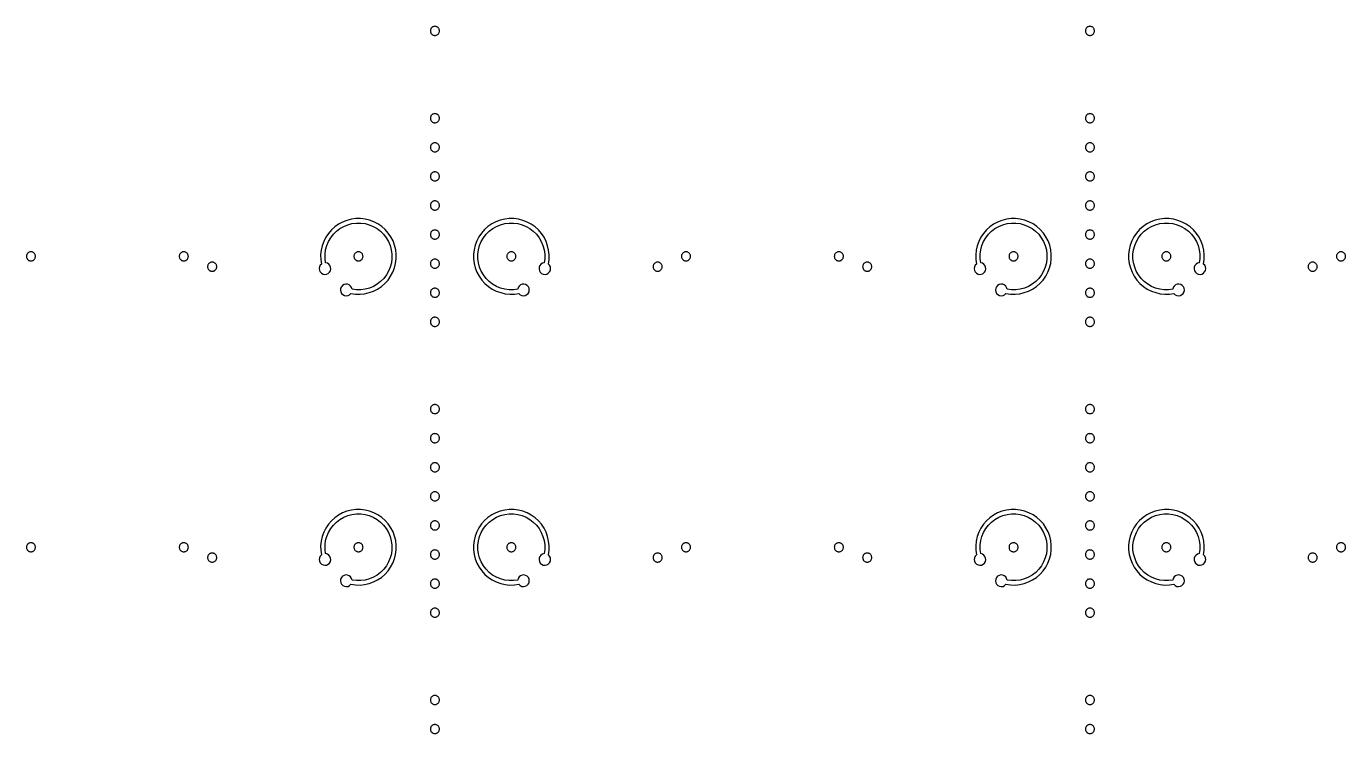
# Model space of a CAD drawing. Extents: x -100 to 100, y -100 to 100.
# Drawn here: x 31 to 52.71, y -25.22 to -13.58 of the extents above; entities that cross this region are included whole.
import ezdxf

# ---------------------------------------------------------------- set-up
doc = ezdxf.new("R2010")
doc.units = 0
doc.layers.add('L9', color=7, linetype='continuous')

# ---------------------------------------------------------------- blocks, each defined once
blk = doc.blocks.new('LDI_XFL94-0512-011_L9_B1')
at = {"layer": 'L9'}
for points in [[(37.725, -53.338), (37.715, -53.339), (37.705, -53.341), (37.696, -53.344), (37.687, -53.348), (37.679, -53.354), (37.672, -53.36), (37.665, -53.368), (37.66, -53.376), (37.655, -53.384), (37.652, -53.394), (37.65, -53.403), (37.65, -53.413), (37.65, -53.423), (37.652, -53.433), (37.655, -53.442), (37.66, -53.451), (37.665, -53.459), (37.672, -53.466), (37.679, -53.473), (37.687, -53.478), (37.696, -53.482), (37.705, -53.486), (37.715, -53.488), (37.725, -53.488), (37.734, -53.488), (37.744, -53.486), (37.753, -53.482), (37.762, -53.478), (37.77, -53.473), (37.778, -53.466), (37.784, -53.459), (37.79, -53.451), (37.794, -53.442), (37.797, -53.433), (37.799, -53.423), (37.8, -53.413), (37.799, -53.403), (37.797, -53.394), (37.794, -53.384), (37.79, -53.376), (37.784, -53.368), (37.778, -53.36), (37.77, -53.354), (37.762, -53.348), (37.753, -53.344), (37.744, -53.341), (37.734, -53.339), (37.725, -53.338)], [(48.503, -53.338), (48.493, -53.339), (48.484, -53.341), (48.474, -53.344), (48.465, -53.348), (48.457, -53.354), (48.45, -53.36), (48.443, -53.368), (48.438, -53.376), (48.434, -53.384), (48.431, -53.394), (48.429, -53.403), (48.428, -53.413), (48.429, -53.423), (48.431, -53.433), (48.434, -53.442), (48.438, -53.451), (48.443, -53.459), (48.45, -53.466), (48.457, -53.473), (48.465, -53.478), (48.474, -53.482), (48.484, -53.486), (48.493, -53.488), (48.503, -53.488), (48.513, -53.488), (48.522, -53.486), (48.532, -53.482), (48.54, -53.478), (48.549, -53.473), (48.556, -53.466), (48.562, -53.459), (48.568, -53.451), (48.572, -53.442), (48.575, -53.433), (48.577, -53.423), (48.578, -53.413), (48.577, -53.403), (48.575, -53.394), (48.572, -53.384), (48.568, -53.376), (48.562, -53.368), (48.556, -53.36), (48.549, -53.354), (48.54, -53.348), (48.532, -53.344), (48.522, -53.341), (48.513, -53.339), (48.503, -53.338)], [(37.725, -53.817), (37.715, -53.818), (37.705, -53.82), (37.696, -53.823), (37.687, -53.827), (37.679, -53.833), (37.672, -53.839), (37.665, -53.847), (37.66, -53.855), (37.655, -53.864), (37.652, -53.873), (37.65, -53.882), (37.65, -53.892), (37.65, -53.902), (37.652, -53.912), (37.655, -53.921), (37.66, -53.93), (37.665, -53.938), (37.672, -53.945), (37.679, -53.952), (37.687, -53.957), (37.696, -53.962), (37.705, -53.965), (37.715, -53.967), (37.725, -53.967), (37.734, -53.967), (37.744, -53.965), (37.753, -53.962), (37.762, -53.957), (37.77, -53.952), (37.778, -53.945), (37.784, -53.938), (37.79, -53.93), (37.794, -53.921), (37.797, -53.912), (37.799, -53.902), (37.8, -53.892), (37.799, -53.882), (37.797, -53.873), (37.794, -53.864), (37.79, -53.855), (37.784, -53.847), (37.778, -53.839), (37.77, -53.833), (37.762, -53.827), (37.753, -53.823), (37.744, -53.82), (37.734, -53.818), (37.725, -53.817)], [(48.503, -53.817), (48.493, -53.818), (48.484, -53.82), (48.474, -53.823), (48.465, -53.827), (48.457, -53.833), (48.45, -53.839), (48.443, -53.847), (48.438, -53.855), (48.434, -53.864), (48.431, -53.873), (48.429, -53.882), (48.428, -53.892), (48.429, -53.902), (48.431, -53.912), (48.434, -53.921), (48.438, -53.93), (48.443, -53.938), (48.45, -53.945), (48.457, -53.952), (48.465, -53.957), (48.474, -53.962), (48.484, -53.965), (48.493, -53.967), (48.503, -53.967), (48.513, -53.967), (48.522, -53.965), (48.532, -53.962), (48.54, -53.957), (48.549, -53.952), (48.556, -53.945), (48.562, -53.938), (48.568, -53.93), (48.572, -53.921), (48.575, -53.912), (48.577, -53.902), (48.578, -53.892), (48.577, -53.882), (48.575, -53.873), (48.572, -53.864), (48.568, -53.855), (48.562, -53.847), (48.556, -53.839), (48.549, -53.833), (48.54, -53.827), (48.532, -53.823), (48.522, -53.82), (48.513, -53.818), (48.503, -53.817)], [(37.725, -54.296), (37.715, -54.297), (37.705, -54.299), (37.696, -54.302), (37.687, -54.306), (37.679, -54.312), (37.672, -54.318), (37.665, -54.326), (37.66, -54.334), (37.655, -54.343), (37.652, -54.352), (37.65, -54.361), (37.65, -54.371), (37.65, -54.381), (37.652, -54.391), (37.655, -54.4), (37.66, -54.409), (37.665, -54.417), (37.672, -54.424), (37.679, -54.431), (37.687, -54.436), (37.696, -54.441), (37.705, -54.444), (37.715, -54.446), (37.725, -54.446), (37.734, -54.446), (37.744, -54.444), (37.753, -54.441), (37.762, -54.436), (37.77, -54.431), (37.778, -54.424), (37.784, -54.417), (37.79, -54.409), (37.794, -54.4), (37.797, -54.391), (37.799, -54.381), (37.8, -54.371), (37.799, -54.361), (37.797, -54.352), (37.794, -54.343), (37.79, -54.334), (37.784, -54.326), (37.778, -54.318), (37.77, -54.312), (37.762, -54.306), (37.753, -54.302), (37.744, -54.299), (37.734, -54.297), (37.725, -54.296)], [(48.503, -54.296), (48.493, -54.297), (48.484, -54.299), (48.474, -54.302), (48.465, -54.306), (48.457, -54.312), (48.45, -54.318), (48.443, -54.326), (48.438, -54.334), (48.434, -54.343), (48.431, -54.352), (48.429, -54.361), (48.428, -54.371), (48.429, -54.381), (48.431, -54.391), (48.434, -54.4), (48.438, -54.409), (48.443, -54.417), (48.45, -54.424), (48.457, -54.431), (48.465, -54.436), (48.474, -54.441), (48.484, -54.444), (48.493, -54.446), (48.503, -54.446), (48.513, -54.446), (48.522, -54.444), (48.532, -54.441), (48.54, -54.436), (48.549, -54.431), (48.556, -54.424), (48.562, -54.417), (48.568, -54.409), (48.572, -54.4), (48.575, -54.391), (48.577, -54.381), (48.578, -54.371), (48.577, -54.361), (48.575, -54.352), (48.572, -54.343), (48.568, -54.334), (48.562, -54.326), (48.556, -54.318), (48.549, -54.312), (48.54, -54.306), (48.532, -54.302), (48.522, -54.299), (48.513, -54.297), (48.503, -54.296)], [(37.725, -54.775), (37.715, -54.776), (37.705, -54.778), (37.696, -54.781), (37.687, -54.785), (37.679, -54.791), (37.672, -54.797), (37.665, -54.805), (37.66, -54.813), (37.655, -54.822), (37.652, -54.831), (37.65, -54.841), (37.65, -54.85), (37.65, -54.86), (37.652, -54.87), (37.655, -54.879), (37.66, -54.888), (37.665, -54.896), (37.672, -54.903), (37.679, -54.91), (37.687, -54.915), (37.696, -54.92), (37.705, -54.923), (37.715, -54.925), (37.725, -54.925), (37.734, -54.925), (37.744, -54.923), (37.753, -54.92), (37.762, -54.915), (37.77, -54.91), (37.778, -54.903), (37.784, -54.896), (37.79, -54.888), (37.794, -54.879), (37.797, -54.87), (37.799, -54.86), (37.8, -54.85), (37.799, -54.841), (37.797, -54.831), (37.794, -54.822), (37.79, -54.813), (37.784, -54.805), (37.778, -54.797), (37.77, -54.791), (37.762, -54.785), (37.753, -54.781), (37.744, -54.778), (37.734, -54.776), (37.725, -54.775)], [(48.503, -54.775), (48.493, -54.776), (48.484, -54.778), (48.474, -54.781), (48.465, -54.785), (48.457, -54.791), (48.45, -54.797), (48.443, -54.805), (48.438, -54.813), (48.434, -54.822), (48.431, -54.831), (48.429, -54.841), (48.428, -54.85), (48.429, -54.86), (48.431, -54.87), (48.434, -54.879), (48.438, -54.888), (48.443, -54.896), (48.45, -54.903), (48.457, -54.91), (48.465, -54.915), (48.474, -54.92), (48.484, -54.923), (48.493, -54.925), (48.503, -54.925), (48.513, -54.925), (48.522, -54.923), (48.532, -54.92), (48.54, -54.915), (48.549, -54.91), (48.556, -54.903), (48.562, -54.896), (48.568, -54.888), (48.572, -54.879), (48.575, -54.87), (48.577, -54.86), (48.578, -54.85), (48.577, -54.841), (48.575, -54.831), (48.572, -54.822), (48.568, -54.813), (48.562, -54.805), (48.556, -54.797), (48.549, -54.791), (48.54, -54.785), (48.532, -54.781), (48.522, -54.778), (48.513, -54.776), (48.503, -54.775)], [(35.857, -55.814), (35.837, -55.835), (35.824, -55.861), (35.82, -55.89), (35.824, -55.919), (35.838, -55.945), (35.858, -55.966), (35.884, -55.98), (35.912, -55.985), (35.941, -55.982), (35.968, -55.969), (35.99, -55.95), (36.005, -55.925), (36.011, -55.896), (36.009, -55.867), (35.998, -55.84), (35.979, -55.818), (35.955, -55.802), (35.926, -55.794), (35.917, -55.723), (35.917, -55.651), (35.927, -55.579), (35.946, -55.51), (35.974, -55.444), (36.01, -55.381), (36.054, -55.324), (36.105, -55.274), (36.162, -55.23), (36.224, -55.194), (36.291, -55.167), (36.36, -55.148), (36.432, -55.139), (36.504, -55.139), (36.575, -55.148), (36.644, -55.167), (36.711, -55.195), (36.773, -55.231), (36.83, -55.274), (36.881, -55.325), (36.925, -55.382), (36.961, -55.445), (36.989, -55.511), (37.007, -55.581), (37.017, -55.652), (37.017, -55.724), (37.008, -55.795), (36.989, -55.865), (36.962, -55.931), (36.926, -55.994), (36.882, -56.051), (36.831, -56.102), (36.774, -56.146), (36.712, -56.182), (36.646, -56.21), (36.576, -56.229), (36.505, -56.238), (36.433, -56.238), (36.362, -56.229), (36.354, -56.201), (36.338, -56.177), (36.316, -56.158), (36.289, -56.147), (36.259, -56.145), (36.231, -56.151), (36.206, -56.166), (36.186, -56.188), (36.174, -56.214), (36.171, -56.243), (36.176, -56.272), (36.19, -56.298), (36.211, -56.318), (36.237, -56.331), (36.266, -56.336), (36.295, -56.332), (36.321, -56.319), (36.342, -56.299), (36.417, -56.309), (36.493, -56.311), (36.568, -56.303), (36.642, -56.286), (36.714, -56.26), (36.781, -56.226), (36.844, -56.184), (36.902, -56.135), (36.953, -56.078), (36.996, -56.017), (37.032, -55.95), (37.06, -55.879), (37.079, -55.806), (37.088, -55.731), (37.089, -55.655), (37.08, -55.579), (37.062, -55.506), (37.036, -55.435), (37.001, -55.368), (36.958, -55.305), (36.907, -55.248), (36.851, -55.198), (36.788, -55.155), (36.721, -55.12), (36.65, -55.093), (36.576, -55.076), (36.501, -55.067), (36.425, -55.067), (36.35, -55.077), (36.277, -55.096), (36.206, -55.123), (36.139, -55.159), (36.077, -55.203), (36.021, -55.254), (35.972, -55.311), (35.929, -55.374), (35.895, -55.442), (35.869, -55.513), (35.853, -55.587), (35.845, -55.663), (35.846, -55.739), (35.857, -55.814)], [(39.107, -56.299), (39.128, -56.319), (39.154, -56.332), (39.183, -56.336), (39.212, -56.331), (39.238, -56.318), (39.259, -56.298), (39.273, -56.272), (39.278, -56.243), (39.275, -56.214), (39.263, -56.188), (39.243, -56.166), (39.218, -56.151), (39.19, -56.145), (39.161, -56.147), (39.133, -56.158), (39.111, -56.177), (39.095, -56.201), (39.088, -56.229), (39.016, -56.238), (38.944, -56.238), (38.873, -56.229), (38.803, -56.21), (38.737, -56.182), (38.675, -56.146), (38.618, -56.102), (38.567, -56.051), (38.523, -55.994), (38.488, -55.931), (38.46, -55.865), (38.442, -55.795), (38.432, -55.724), (38.432, -55.652), (38.442, -55.581), (38.46, -55.511), (38.488, -55.445), (38.524, -55.382), (38.568, -55.325), (38.619, -55.274), (38.676, -55.231), (38.738, -55.195), (38.805, -55.167), (38.874, -55.148), (38.945, -55.139), (39.017, -55.139), (39.089, -55.148), (39.158, -55.167), (39.225, -55.194), (39.287, -55.23), (39.344, -55.274), (39.395, -55.324), (39.439, -55.381), (39.475, -55.444), (39.503, -55.51), (39.522, -55.579), (39.532, -55.651), (39.532, -55.723), (39.523, -55.794), (39.495, -55.802), (39.47, -55.818), (39.451, -55.84), (39.44, -55.867), (39.438, -55.896), (39.444, -55.925), (39.459, -55.95), (39.481, -55.969), (39.508, -55.982), (39.537, -55.985), (39.565, -55.98), (39.591, -55.966), (39.611, -55.945), (39.625, -55.919), (39.629, -55.89), (39.625, -55.861), (39.612, -55.835), (39.592, -55.814), (39.603, -55.739), (39.604, -55.663), (39.596, -55.587), (39.58, -55.513), (39.554, -55.442), (39.52, -55.374), (39.478, -55.311), (39.428, -55.254), (39.372, -55.203), (39.31, -55.159), (39.243, -55.123), (39.173, -55.096), (39.099, -55.077), (39.024, -55.067), (38.948, -55.067), (38.873, -55.076), (38.799, -55.093), (38.728, -55.12), (38.661, -55.155), (38.598, -55.198), (38.542, -55.248), (38.491, -55.305), (38.448, -55.368), (38.413, -55.435), (38.387, -55.506), (38.369, -55.579), (38.36, -55.655), (38.361, -55.731), (38.37, -55.806), (38.389, -55.879), (38.417, -55.95), (38.453, -56.017), (38.496, -56.078), (38.547, -56.135), (38.605, -56.184), (38.668, -56.226), (38.735, -56.26), (38.807, -56.286), (38.881, -56.303), (38.956, -56.311), (39.032, -56.309), (39.107, -56.299)], [(46.635, -55.814), (46.615, -55.835), (46.603, -55.861), (46.598, -55.89), (46.603, -55.919), (46.616, -55.945), (46.636, -55.966), (46.662, -55.98), (46.691, -55.985), (46.72, -55.982), (46.747, -55.969), (46.768, -55.95), (46.783, -55.925), (46.79, -55.896), (46.787, -55.867), (46.776, -55.84), (46.758, -55.818), (46.733, -55.802), (46.705, -55.794), (46.696, -55.723), (46.696, -55.651), (46.706, -55.579), (46.724, -55.51), (46.752, -55.444), (46.788, -55.381), (46.832, -55.324), (46.883, -55.274), (46.94, -55.23), (47.003, -55.194), (47.069, -55.167), (47.139, -55.148), (47.21, -55.139), (47.282, -55.139), (47.353, -55.148), (47.423, -55.167), (47.489, -55.195), (47.552, -55.231), (47.609, -55.274), (47.66, -55.325), (47.703, -55.382), (47.739, -55.445), (47.767, -55.511), (47.786, -55.581), (47.795, -55.652), (47.795, -55.724), (47.786, -55.795), (47.767, -55.865), (47.74, -55.931), (47.704, -55.994), (47.66, -56.051), (47.61, -56.102), (47.553, -56.146), (47.491, -56.182), (47.424, -56.21), (47.355, -56.229), (47.283, -56.238), (47.211, -56.238), (47.14, -56.229), (47.132, -56.201), (47.117, -56.177), (47.094, -56.158), (47.067, -56.147), (47.038, -56.145), (47.009, -56.151), (46.984, -56.166), (46.965, -56.188), (46.953, -56.214), (46.949, -56.243), (46.954, -56.272), (46.968, -56.298), (46.989, -56.318), (47.015, -56.331), (47.044, -56.336), (47.073, -56.332), (47.099, -56.319), (47.121, -56.299), (47.196, -56.309), (47.271, -56.311), (47.347, -56.303), (47.421, -56.286), (47.492, -56.26), (47.56, -56.226), (47.623, -56.184), (47.68, -56.135), (47.731, -56.078), (47.775, -56.017), (47.811, -55.95), (47.838, -55.879), (47.857, -55.806), (47.867, -55.731), (47.867, -55.655), (47.859, -55.579), (47.841, -55.506), (47.814, -55.435), (47.779, -55.368), (47.736, -55.305), (47.686, -55.248), (47.629, -55.198), (47.567, -55.155), (47.499, -55.12), (47.428, -55.093), (47.355, -55.076), (47.279, -55.067), (47.204, -55.067), (47.128, -55.077), (47.055, -55.096), (46.984, -55.123), (46.918, -55.159), (46.856, -55.203), (46.8, -55.254), (46.75, -55.311), (46.708, -55.374), (46.674, -55.442), (46.648, -55.513), (46.631, -55.587), (46.623, -55.663), (46.625, -55.739), (46.635, -55.814)], [(49.885, -56.299), (49.907, -56.319), (49.933, -56.332), (49.962, -56.336), (49.991, -56.331), (50.017, -56.318), (50.038, -56.298), (50.052, -56.272), (50.057, -56.243), (50.053, -56.214), (50.041, -56.188), (50.022, -56.166), (49.997, -56.151), (49.968, -56.145), (49.939, -56.147), (49.912, -56.158), (49.889, -56.177), (49.874, -56.201), (49.866, -56.229), (49.795, -56.238), (49.723, -56.238), (49.651, -56.229), (49.582, -56.21), (49.515, -56.182), (49.453, -56.146), (49.396, -56.102), (49.346, -56.051), (49.302, -55.994), (49.266, -55.931), (49.239, -55.865), (49.22, -55.795), (49.211, -55.724), (49.211, -55.652), (49.22, -55.581), (49.239, -55.511), (49.267, -55.445), (49.303, -55.382), (49.346, -55.325), (49.397, -55.274), (49.454, -55.231), (49.517, -55.195), (49.583, -55.167), (49.653, -55.148), (49.724, -55.139), (49.796, -55.139), (49.867, -55.148), (49.937, -55.167), (50.003, -55.194), (50.066, -55.23), (50.123, -55.274), (50.174, -55.324), (50.218, -55.381), (50.254, -55.444), (50.282, -55.51), (50.3, -55.579), (50.31, -55.651), (50.31, -55.723), (50.301, -55.794), (50.273, -55.802), (50.248, -55.818), (50.23, -55.84), (50.219, -55.867), (50.216, -55.896), (50.223, -55.925), (50.238, -55.95), (50.259, -55.969), (50.286, -55.982), (50.315, -55.985), (50.344, -55.98), (50.37, -55.966), (50.39, -55.945), (50.403, -55.919), (50.408, -55.89), (50.403, -55.861), (50.391, -55.835), (50.371, -55.814), (50.381, -55.739), (50.383, -55.663), (50.375, -55.587), (50.358, -55.513), (50.332, -55.442), (50.298, -55.374), (50.256, -55.311), (50.206, -55.254), (50.15, -55.203), (50.088, -55.159), (50.022, -55.123), (49.951, -55.096), (49.878, -55.077), (49.802, -55.067), (49.727, -55.067), (49.651, -55.076), (49.578, -55.093), (49.507, -55.12), (49.439, -55.155), (49.377, -55.198), (49.32, -55.248), (49.27, -55.305), (49.227, -55.368), (49.192, -55.435), (49.165, -55.506), (49.147, -55.579), (49.139, -55.655), (49.139, -55.731), (49.149, -55.806), (49.168, -55.879), (49.195, -55.95), (49.231, -56.017), (49.275, -56.078), (49.326, -56.135), (49.383, -56.184), (49.446, -56.226), (49.514, -56.26), (49.585, -56.286), (49.659, -56.303), (49.735, -56.311), (49.81, -56.309), (49.885, -56.299)], [(37.725, -55.254), (37.715, -55.255), (37.705, -55.257), (37.696, -55.26), (37.687, -55.264), (37.679, -55.27), (37.672, -55.276), (37.665, -55.284), (37.66, -55.292), (37.655, -55.301), (37.652, -55.31), (37.65, -55.32), (37.65, -55.329), (37.65, -55.339), (37.652, -55.349), (37.655, -55.358), (37.66, -55.367), (37.665, -55.375), (37.672, -55.382), (37.679, -55.389), (37.687, -55.394), (37.696, -55.399), (37.705, -55.402), (37.715, -55.404), (37.725, -55.404), (37.734, -55.404), (37.744, -55.402), (37.753, -55.399), (37.762, -55.394), (37.77, -55.389), (37.778, -55.382), (37.784, -55.375), (37.79, -55.367), (37.794, -55.358), (37.797, -55.349), (37.799, -55.339), (37.8, -55.329), (37.799, -55.32), (37.797, -55.31), (37.794, -55.301), (37.79, -55.292), (37.784, -55.284), (37.778, -55.276), (37.77, -55.27), (37.762, -55.264), (37.753, -55.26), (37.744, -55.257), (37.734, -55.255), (37.725, -55.254)], [(48.503, -55.254), (48.493, -55.255), (48.484, -55.257), (48.474, -55.26), (48.465, -55.264), (48.457, -55.27), (48.45, -55.276), (48.443, -55.284), (48.438, -55.292), (48.434, -55.301), (48.431, -55.31), (48.429, -55.32), (48.428, -55.329), (48.429, -55.339), (48.431, -55.349), (48.434, -55.358), (48.438, -55.367), (48.443, -55.375), (48.45, -55.382), (48.457, -55.389), (48.465, -55.394), (48.474, -55.399), (48.484, -55.402), (48.493, -55.404), (48.503, -55.404), (48.513, -55.404), (48.522, -55.402), (48.532, -55.399), (48.54, -55.394), (48.549, -55.389), (48.556, -55.382), (48.562, -55.375), (48.568, -55.367), (48.572, -55.358), (48.575, -55.349), (48.577, -55.339), (48.578, -55.329), (48.577, -55.32), (48.575, -55.31), (48.572, -55.301), (48.568, -55.292), (48.562, -55.284), (48.556, -55.276), (48.549, -55.27), (48.54, -55.264), (48.532, -55.26), (48.522, -55.257), (48.513, -55.255), (48.503, -55.254)], [(31.078, -55.614), (31.068, -55.614), (31.058, -55.616), (31.049, -55.619), (31.04, -55.624), (31.032, -55.629), (31.025, -55.636), (31.018, -55.643), (31.013, -55.651), (31.009, -55.66), (31.005, -55.669), (31.003, -55.679), (31.003, -55.689), (31.003, -55.698), (31.005, -55.708), (31.009, -55.717), (31.013, -55.726), (31.018, -55.734), (31.025, -55.742), (31.032, -55.748), (31.04, -55.754), (31.049, -55.758), (31.058, -55.761), (31.068, -55.763), (31.078, -55.764), (31.088, -55.763), (31.097, -55.761), (31.107, -55.758), (31.115, -55.754), (31.124, -55.748), (31.131, -55.742), (31.137, -55.734), (31.143, -55.726), (31.147, -55.717), (31.15, -55.708), (31.152, -55.698), (31.153, -55.689), (31.152, -55.679), (31.15, -55.669), (31.147, -55.66), (31.143, -55.651), (31.137, -55.643), (31.131, -55.636), (31.124, -55.629), (31.115, -55.624), (31.107, -55.619), (31.097, -55.616), (31.088, -55.614), (31.078, -55.614)], [(33.593, -55.614), (33.583, -55.614), (33.573, -55.616), (33.564, -55.619), (33.555, -55.624), (33.547, -55.629), (33.54, -55.636), (33.533, -55.643), (33.528, -55.651), (33.524, -55.66), (33.52, -55.669), (33.518, -55.679), (33.518, -55.689), (33.518, -55.698), (33.52, -55.708), (33.524, -55.717), (33.528, -55.726), (33.533, -55.734), (33.54, -55.742), (33.547, -55.748), (33.555, -55.754), (33.564, -55.758), (33.573, -55.761), (33.583, -55.763), (33.593, -55.764), (33.603, -55.763), (33.612, -55.761), (33.622, -55.758), (33.63, -55.754), (33.638, -55.748), (33.646, -55.742), (33.652, -55.734), (33.658, -55.726), (33.662, -55.717), (33.665, -55.708), (33.667, -55.698), (33.668, -55.689), (33.667, -55.679), (33.665, -55.669), (33.662, -55.66), (33.658, -55.651), (33.652, -55.643), (33.646, -55.636), (33.638, -55.629), (33.63, -55.624), (33.622, -55.619), (33.612, -55.616), (33.603, -55.614), (33.593, -55.614)], [(34.06, -55.784), (34.05, -55.784), (34.04, -55.786), (34.031, -55.789), (34.022, -55.794), (34.014, -55.799), (34.007, -55.806), (34, -55.813), (33.995, -55.821), (33.991, -55.83), (33.987, -55.839), (33.985, -55.849), (33.985, -55.859), (33.985, -55.868), (33.987, -55.878), (33.991, -55.887), (33.995, -55.896), (34, -55.904), (34.007, -55.912), (34.014, -55.918), (34.022, -55.924), (34.031, -55.928), (34.04, -55.931), (34.05, -55.933), (34.06, -55.934), (34.07, -55.933), (34.079, -55.931), (34.089, -55.928), (34.097, -55.924), (34.106, -55.918), (34.113, -55.912), (34.119, -55.904), (34.125, -55.896), (34.129, -55.887), (34.132, -55.878), (34.134, -55.868), (34.135, -55.859), (34.134, -55.849), (34.132, -55.839), (34.129, -55.83), (34.125, -55.821), (34.119, -55.813), (34.113, -55.806), (34.106, -55.799), (34.097, -55.794), (34.089, -55.789), (34.079, -55.786), (34.07, -55.784), (34.06, -55.784)], [(36.467, -55.614), (36.457, -55.614), (36.448, -55.616), (36.438, -55.619), (36.43, -55.624), (36.421, -55.629), (36.414, -55.636), (36.408, -55.643), (36.402, -55.651), (36.398, -55.66), (36.395, -55.669), (36.393, -55.679), (36.392, -55.689), (36.393, -55.698), (36.395, -55.708), (36.398, -55.717), (36.402, -55.726), (36.408, -55.734), (36.414, -55.742), (36.421, -55.748), (36.43, -55.754), (36.438, -55.758), (36.448, -55.761), (36.457, -55.763), (36.467, -55.764), (36.477, -55.763), (36.486, -55.761), (36.496, -55.758), (36.505, -55.754), (36.513, -55.748), (36.52, -55.742), (36.527, -55.734), (36.532, -55.726), (36.536, -55.717), (36.54, -55.708), (36.541, -55.698), (36.542, -55.689), (36.541, -55.679), (36.54, -55.669), (36.536, -55.66), (36.532, -55.651), (36.527, -55.643), (36.52, -55.636), (36.513, -55.629), (36.505, -55.624), (36.496, -55.619), (36.486, -55.616), (36.477, -55.614), (36.467, -55.614)], [(37.725, -55.733), (37.715, -55.734), (37.705, -55.736), (37.696, -55.739), (37.687, -55.743), (37.679, -55.749), (37.672, -55.755), (37.665, -55.763), (37.66, -55.771), (37.655, -55.78), (37.652, -55.789), (37.65, -55.799), (37.65, -55.808), (37.65, -55.818), (37.652, -55.828), (37.655, -55.837), (37.66, -55.846), (37.665, -55.854), (37.672, -55.861), (37.679, -55.868), (37.687, -55.873), (37.696, -55.878), (37.705, -55.881), (37.715, -55.883), (37.725, -55.883), (37.734, -55.883), (37.744, -55.881), (37.753, -55.878), (37.762, -55.873), (37.77, -55.868), (37.778, -55.861), (37.784, -55.854), (37.79, -55.846), (37.794, -55.837), (37.797, -55.828), (37.799, -55.818), (37.8, -55.808), (37.799, -55.799), (37.797, -55.789), (37.794, -55.78), (37.79, -55.771), (37.784, -55.763), (37.778, -55.755), (37.77, -55.749), (37.762, -55.743), (37.753, -55.739), (37.744, -55.736), (37.734, -55.734), (37.725, -55.733)], [(38.982, -55.614), (38.972, -55.614), (38.963, -55.616), (38.953, -55.619), (38.945, -55.624), (38.936, -55.629), (38.929, -55.636), (38.923, -55.643), (38.917, -55.651), (38.913, -55.66), (38.91, -55.669), (38.908, -55.679), (38.907, -55.689), (38.908, -55.698), (38.91, -55.708), (38.913, -55.717), (38.917, -55.726), (38.923, -55.734), (38.929, -55.742), (38.936, -55.748), (38.945, -55.754), (38.953, -55.758), (38.963, -55.761), (38.972, -55.763), (38.982, -55.764), (38.992, -55.763), (39.001, -55.761), (39.011, -55.758), (39.02, -55.754), (39.028, -55.748), (39.035, -55.742), (39.042, -55.734), (39.047, -55.726), (39.051, -55.717), (39.054, -55.708), (39.056, -55.698), (39.057, -55.689), (39.056, -55.679), (39.054, -55.669), (39.051, -55.66), (39.047, -55.651), (39.042, -55.643), (39.035, -55.636), (39.028, -55.629), (39.02, -55.624), (39.011, -55.619), (39.001, -55.616), (38.992, -55.614), (38.982, -55.614)], [(41.389, -55.784), (41.379, -55.784), (41.37, -55.786), (41.361, -55.789), (41.352, -55.794), (41.344, -55.799), (41.336, -55.806), (41.33, -55.813), (41.324, -55.821), (41.32, -55.83), (41.317, -55.839), (41.315, -55.849), (41.314, -55.859), (41.315, -55.868), (41.317, -55.878), (41.32, -55.887), (41.324, -55.896), (41.33, -55.904), (41.336, -55.912), (41.344, -55.918), (41.352, -55.924), (41.361, -55.928), (41.37, -55.931), (41.379, -55.933), (41.389, -55.934), (41.399, -55.933), (41.409, -55.931), (41.418, -55.928), (41.427, -55.924), (41.435, -55.918), (41.442, -55.912), (41.449, -55.904), (41.454, -55.896), (41.459, -55.887), (41.462, -55.878), (41.464, -55.868), (41.464, -55.859), (41.464, -55.849), (41.462, -55.839), (41.459, -55.83), (41.454, -55.821), (41.449, -55.813), (41.442, -55.806), (41.435, -55.799), (41.427, -55.794), (41.418, -55.789), (41.409, -55.786), (41.399, -55.784), (41.389, -55.784)], [(41.856, -55.614), (41.846, -55.614), (41.837, -55.616), (41.828, -55.619), (41.819, -55.624), (41.811, -55.629), (41.803, -55.636), (41.797, -55.643), (41.791, -55.651), (41.787, -55.66), (41.784, -55.669), (41.782, -55.679), (41.781, -55.689), (41.782, -55.698), (41.784, -55.708), (41.787, -55.717), (41.791, -55.726), (41.797, -55.734), (41.803, -55.742), (41.811, -55.748), (41.819, -55.754), (41.828, -55.758), (41.837, -55.761), (41.846, -55.763), (41.856, -55.764), (41.866, -55.763), (41.876, -55.761), (41.885, -55.758), (41.894, -55.754), (41.902, -55.748), (41.909, -55.742), (41.916, -55.734), (41.921, -55.726), (41.926, -55.717), (41.929, -55.708), (41.931, -55.698), (41.931, -55.689), (41.931, -55.679), (41.929, -55.669), (41.926, -55.66), (41.921, -55.651), (41.916, -55.643), (41.909, -55.636), (41.902, -55.629), (41.894, -55.624), (41.885, -55.619), (41.876, -55.616), (41.866, -55.614), (41.856, -55.614)], [(44.371, -55.614), (44.361, -55.614), (44.352, -55.616), (44.343, -55.619), (44.334, -55.624), (44.326, -55.629), (44.318, -55.636), (44.312, -55.643), (44.306, -55.651), (44.302, -55.66), (44.299, -55.669), (44.297, -55.679), (44.296, -55.689), (44.297, -55.698), (44.299, -55.708), (44.302, -55.717), (44.306, -55.726), (44.312, -55.734), (44.318, -55.742), (44.326, -55.748), (44.334, -55.754), (44.343, -55.758), (44.352, -55.761), (44.361, -55.763), (44.371, -55.764), (44.381, -55.763), (44.391, -55.761), (44.4, -55.758), (44.409, -55.754), (44.417, -55.748), (44.424, -55.742), (44.431, -55.734), (44.436, -55.726), (44.441, -55.717), (44.444, -55.708), (44.446, -55.698), (44.446, -55.689), (44.446, -55.679), (44.444, -55.669), (44.441, -55.66), (44.436, -55.651), (44.431, -55.643), (44.424, -55.636), (44.417, -55.629), (44.409, -55.624), (44.4, -55.619), (44.391, -55.616), (44.381, -55.614), (44.371, -55.614)], [(44.838, -55.784), (44.829, -55.784), (44.819, -55.786), (44.81, -55.789), (44.801, -55.794), (44.793, -55.799), (44.785, -55.806), (44.779, -55.813), (44.773, -55.821), (44.769, -55.83), (44.766, -55.839), (44.764, -55.849), (44.763, -55.859), (44.764, -55.868), (44.766, -55.878), (44.769, -55.887), (44.773, -55.896), (44.779, -55.904), (44.785, -55.912), (44.793, -55.918), (44.801, -55.924), (44.81, -55.928), (44.819, -55.931), (44.829, -55.933), (44.838, -55.934), (44.848, -55.933), (44.858, -55.931), (44.867, -55.928), (44.876, -55.924), (44.884, -55.918), (44.891, -55.912), (44.898, -55.904), (44.903, -55.896), (44.908, -55.887), (44.911, -55.878), (44.913, -55.868), (44.913, -55.859), (44.913, -55.849), (44.911, -55.839), (44.908, -55.83), (44.903, -55.821), (44.898, -55.813), (44.891, -55.806), (44.884, -55.799), (44.876, -55.794), (44.867, -55.789), (44.858, -55.786), (44.848, -55.784), (44.838, -55.784)], [(47.246, -55.614), (47.236, -55.614), (47.226, -55.616), (47.217, -55.619), (47.208, -55.624), (47.2, -55.629), (47.192, -55.636), (47.186, -55.643), (47.181, -55.651), (47.176, -55.66), (47.173, -55.669), (47.171, -55.679), (47.171, -55.689), (47.171, -55.698), (47.173, -55.708), (47.176, -55.717), (47.181, -55.726), (47.186, -55.734), (47.192, -55.742), (47.2, -55.748), (47.208, -55.754), (47.217, -55.758), (47.226, -55.761), (47.236, -55.763), (47.246, -55.764), (47.255, -55.763), (47.265, -55.761), (47.274, -55.758), (47.283, -55.754), (47.291, -55.748), (47.299, -55.742), (47.305, -55.734), (47.31, -55.726), (47.315, -55.717), (47.318, -55.708), (47.32, -55.698), (47.321, -55.689), (47.32, -55.679), (47.318, -55.669), (47.315, -55.66), (47.31, -55.651), (47.305, -55.643), (47.299, -55.636), (47.291, -55.629), (47.283, -55.624), (47.274, -55.619), (47.265, -55.616), (47.255, -55.614), (47.246, -55.614)], [(48.503, -55.733), (48.493, -55.734), (48.484, -55.736), (48.474, -55.739), (48.465, -55.743), (48.457, -55.749), (48.45, -55.755), (48.443, -55.763), (48.438, -55.771), (48.434, -55.78), (48.431, -55.789), (48.429, -55.799), (48.428, -55.808), (48.429, -55.818), (48.431, -55.828), (48.434, -55.837), (48.438, -55.846), (48.443, -55.854), (48.45, -55.861), (48.457, -55.868), (48.465, -55.873), (48.474, -55.878), (48.484, -55.881), (48.493, -55.883), (48.503, -55.883), (48.513, -55.883), (48.522, -55.881), (48.532, -55.878), (48.54, -55.873), (48.549, -55.868), (48.556, -55.861), (48.562, -55.854), (48.568, -55.846), (48.572, -55.837), (48.575, -55.828), (48.577, -55.818), (48.578, -55.808), (48.577, -55.799), (48.575, -55.789), (48.572, -55.78), (48.568, -55.771), (48.562, -55.763), (48.556, -55.755), (48.549, -55.749), (48.54, -55.743), (48.532, -55.739), (48.522, -55.736), (48.513, -55.734), (48.503, -55.733)], [(49.76, -55.614), (49.751, -55.614), (49.741, -55.616), (49.732, -55.619), (49.723, -55.624), (49.715, -55.629), (49.707, -55.636), (49.701, -55.643), (49.696, -55.651), (49.691, -55.66), (49.688, -55.669), (49.686, -55.679), (49.685, -55.689), (49.686, -55.698), (49.688, -55.708), (49.691, -55.717), (49.696, -55.726), (49.701, -55.734), (49.707, -55.742), (49.715, -55.748), (49.723, -55.754), (49.732, -55.758), (49.741, -55.761), (49.751, -55.763), (49.76, -55.764), (49.77, -55.763), (49.78, -55.761), (49.789, -55.758), (49.798, -55.754), (49.806, -55.748), (49.814, -55.742), (49.82, -55.734), (49.825, -55.726), (49.83, -55.717), (49.833, -55.708), (49.835, -55.698), (49.835, -55.689), (49.835, -55.679), (49.833, -55.669), (49.83, -55.66), (49.825, -55.651), (49.82, -55.643), (49.814, -55.636), (49.806, -55.629), (49.798, -55.624), (49.789, -55.619), (49.78, -55.616), (49.77, -55.614), (49.76, -55.614)], [(52.168, -55.784), (52.158, -55.784), (52.148, -55.786), (52.139, -55.789), (52.13, -55.794), (52.122, -55.799), (52.115, -55.806), (52.108, -55.813), (52.103, -55.821), (52.098, -55.83), (52.095, -55.839), (52.093, -55.849), (52.093, -55.859), (52.093, -55.868), (52.095, -55.878), (52.098, -55.887), (52.103, -55.896), (52.108, -55.904), (52.115, -55.912), (52.122, -55.918), (52.13, -55.924), (52.139, -55.928), (52.148, -55.931), (52.158, -55.933), (52.168, -55.934), (52.177, -55.933), (52.187, -55.931), (52.196, -55.928), (52.205, -55.924), (52.213, -55.918), (52.221, -55.912), (52.227, -55.904), (52.233, -55.896), (52.237, -55.887), (52.24, -55.878), (52.242, -55.868), (52.243, -55.859), (52.242, -55.849), (52.24, -55.839), (52.237, -55.83), (52.233, -55.821), (52.227, -55.813), (52.221, -55.806), (52.213, -55.799), (52.205, -55.794), (52.196, -55.789), (52.187, -55.786), (52.177, -55.784), (52.168, -55.784)], [(52.635, -55.614), (52.625, -55.614), (52.615, -55.616), (52.606, -55.619), (52.597, -55.624), (52.589, -55.629), (52.582, -55.636), (52.575, -55.643), (52.57, -55.651), (52.565, -55.66), (52.562, -55.669), (52.56, -55.679), (52.56, -55.689), (52.56, -55.698), (52.562, -55.708), (52.565, -55.717), (52.57, -55.726), (52.575, -55.734), (52.582, -55.742), (52.589, -55.748), (52.597, -55.754), (52.606, -55.758), (52.615, -55.761), (52.625, -55.763), (52.635, -55.764), (52.645, -55.763), (52.654, -55.761), (52.663, -55.758), (52.672, -55.754), (52.68, -55.748), (52.688, -55.742), (52.694, -55.734), (52.7, -55.726), (52.704, -55.717), (52.707, -55.708), (52.709, -55.698), (52.71, -55.689), (52.709, -55.679), (52.707, -55.669), (52.704, -55.66), (52.7, -55.651), (52.694, -55.643), (52.688, -55.636), (52.68, -55.629), (52.672, -55.624), (52.663, -55.619), (52.654, -55.616), (52.645, -55.614), (52.635, -55.614)], [(37.725, -56.212), (37.715, -56.213), (37.705, -56.215), (37.696, -56.218), (37.687, -56.222), (37.679, -56.228), (37.672, -56.234), (37.665, -56.242), (37.66, -56.25), (37.655, -56.259), (37.652, -56.268), (37.65, -56.278), (37.65, -56.287), (37.65, -56.297), (37.652, -56.307), (37.655, -56.316), (37.66, -56.325), (37.665, -56.333), (37.672, -56.34), (37.679, -56.347), (37.687, -56.352), (37.696, -56.357), (37.705, -56.36), (37.715, -56.362), (37.725, -56.362), (37.734, -56.362), (37.744, -56.36), (37.753, -56.357), (37.762, -56.352), (37.77, -56.347), (37.778, -56.34), (37.784, -56.333), (37.79, -56.325), (37.794, -56.316), (37.797, -56.307), (37.799, -56.297), (37.8, -56.287), (37.799, -56.278), (37.797, -56.268), (37.794, -56.259), (37.79, -56.25), (37.784, -56.242), (37.778, -56.234), (37.77, -56.228), (37.762, -56.222), (37.753, -56.218), (37.744, -56.215), (37.734, -56.213), (37.725, -56.212)], [(48.503, -56.212), (48.493, -56.213), (48.484, -56.215), (48.474, -56.218), (48.465, -56.222), (48.457, -56.228), (48.45, -56.234), (48.443, -56.242), (48.438, -56.25), (48.434, -56.259), (48.431, -56.268), (48.429, -56.278), (48.428, -56.287), (48.429, -56.297), (48.431, -56.307), (48.434, -56.316), (48.438, -56.325), (48.443, -56.333), (48.45, -56.34), (48.457, -56.347), (48.465, -56.352), (48.474, -56.357), (48.484, -56.36), (48.493, -56.362), (48.503, -56.362), (48.513, -56.362), (48.522, -56.36), (48.532, -56.357), (48.54, -56.352), (48.549, -56.347), (48.556, -56.34), (48.562, -56.333), (48.568, -56.325), (48.572, -56.316), (48.575, -56.307), (48.577, -56.297), (48.578, -56.287), (48.577, -56.278), (48.575, -56.268), (48.572, -56.259), (48.568, -56.25), (48.562, -56.242), (48.556, -56.234), (48.549, -56.228), (48.54, -56.222), (48.532, -56.218), (48.522, -56.215), (48.513, -56.213), (48.503, -56.212)], [(37.725, -56.691), (37.715, -56.692), (37.705, -56.694), (37.696, -56.697), (37.687, -56.702), (37.679, -56.707), (37.672, -56.713), (37.665, -56.721), (37.66, -56.729), (37.655, -56.738), (37.652, -56.747), (37.65, -56.757), (37.65, -56.766), (37.65, -56.776), (37.652, -56.786), (37.655, -56.795), (37.66, -56.804), (37.665, -56.812), (37.672, -56.82), (37.679, -56.826), (37.687, -56.831), (37.696, -56.836), (37.705, -56.839), (37.715, -56.841), (37.725, -56.841), (37.734, -56.841), (37.744, -56.839), (37.753, -56.836), (37.762, -56.831), (37.77, -56.826), (37.778, -56.82), (37.784, -56.812), (37.79, -56.804), (37.794, -56.795), (37.797, -56.786), (37.799, -56.776), (37.8, -56.766), (37.799, -56.757), (37.797, -56.747), (37.794, -56.738), (37.79, -56.729), (37.784, -56.721), (37.778, -56.713), (37.77, -56.707), (37.762, -56.702), (37.753, -56.697), (37.744, -56.694), (37.734, -56.692), (37.725, -56.691)], [(48.503, -56.691), (48.493, -56.692), (48.484, -56.694), (48.474, -56.697), (48.465, -56.702), (48.457, -56.707), (48.45, -56.713), (48.443, -56.721), (48.438, -56.729), (48.434, -56.738), (48.431, -56.747), (48.429, -56.757), (48.428, -56.766), (48.429, -56.776), (48.431, -56.786), (48.434, -56.795), (48.438, -56.804), (48.443, -56.812), (48.45, -56.82), (48.457, -56.826), (48.465, -56.831), (48.474, -56.836), (48.484, -56.839), (48.493, -56.841), (48.503, -56.841), (48.513, -56.841), (48.522, -56.839), (48.532, -56.836), (48.54, -56.831), (48.549, -56.826), (48.556, -56.82), (48.562, -56.812), (48.568, -56.804), (48.572, -56.795), (48.575, -56.786), (48.577, -56.776), (48.578, -56.766), (48.577, -56.757), (48.575, -56.747), (48.572, -56.738), (48.568, -56.729), (48.562, -56.721), (48.556, -56.713), (48.549, -56.707), (48.54, -56.702), (48.532, -56.697), (48.522, -56.694), (48.513, -56.692), (48.503, -56.691)]]:
    blk.add_lwpolyline(points, close=True, dxfattribs=at)

msp = doc.modelspace()

# ---------------------------------------------------------------- block references
at = {"layer": 'L9'}
for p in [(0, 43.114), (0, 38.323), (0, 33.533), (0, 28.743)]:
    msp.add_blockref('LDI_XFL94-0512-011_L9_B1', p, dxfattribs=at)

doc.saveas('drawing.dxf')
